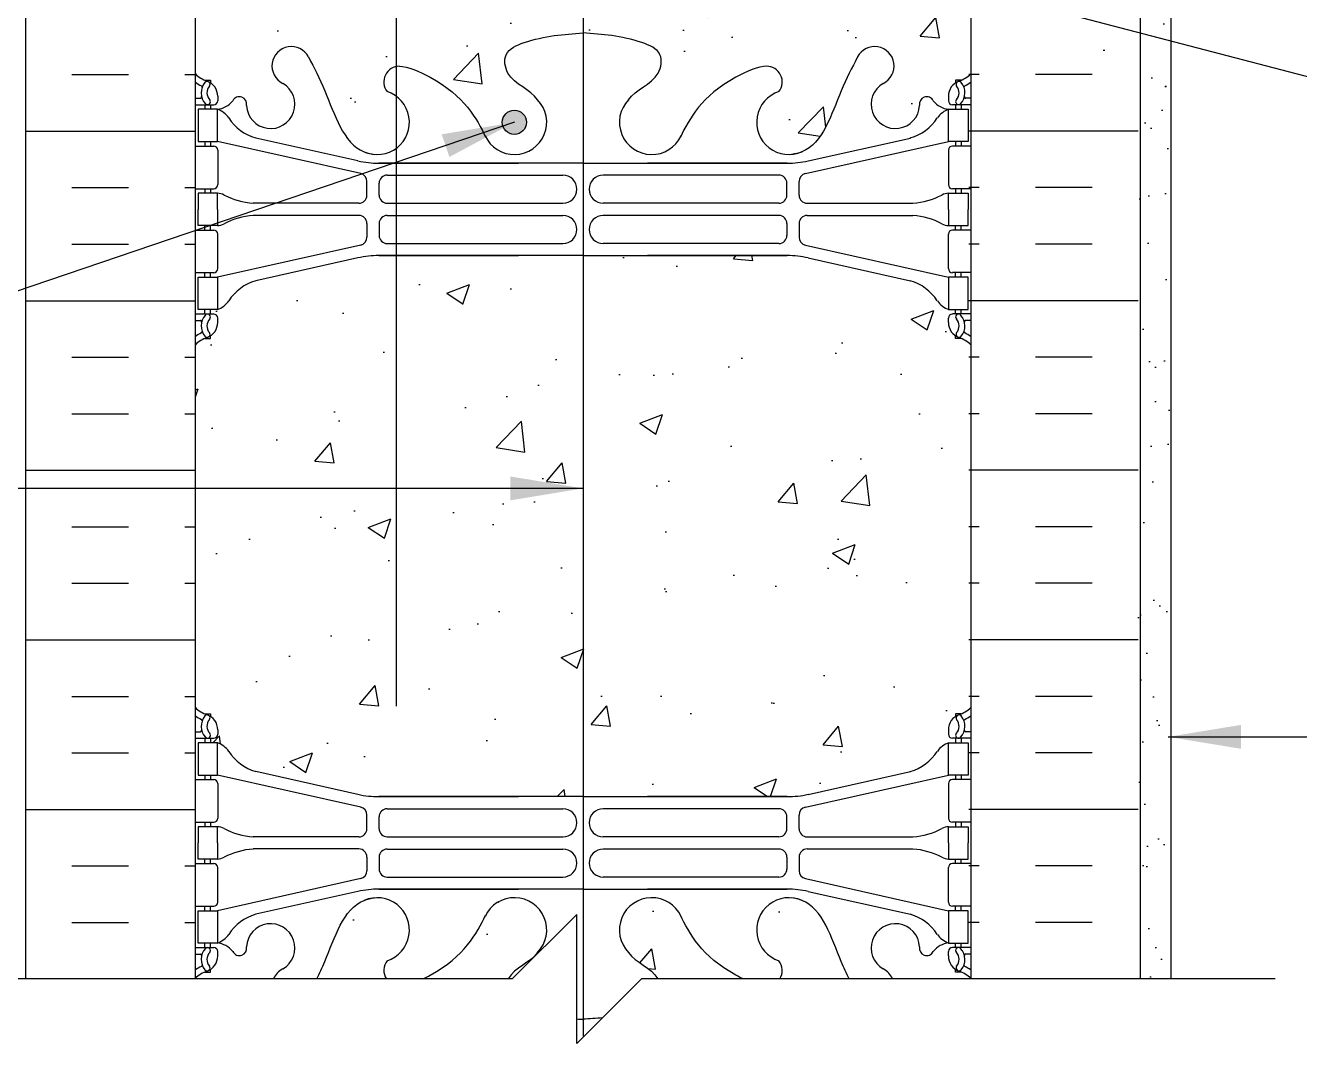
# Model space of a CAD drawing. Header units: inches. Extents: x 220.7 to 277.5, y 95 to 165.4.
# Drawn here: x 239.64 to 259.36, y 121.34 to 137.1 of the extents above; entities that cross this region are included whole.
import ezdxf

# ---------------------------------------------------------------- set-up
doc = ezdxf.new("R2010")
doc.units = ezdxf.units.IN
doc.header["$LTSCALE"] = 0.5
doc.header["$MEASUREMENT"] = 0
for name, color, linetype in [('HATCH', 12, 'Continuous'), ('line25', 2, 'Continuous'), ('LINE3', 3, 'Continuous'), ('LINE50', 5, 'Continuous'), ('LINE9', 9, 'Continuous'), ('TEXT', 4, 'Continuous'), ('Web_Edge', 9, 'Continuous')]:
    doc.layers.add(name, color=color, linetype=linetype)
doc.styles.add('DIM', font='romans.shx', dxfattribs={"width": 0.7})
doc.dimstyles.new('ext_12', dxfattribs={"dimscale": 12, "dimtxt": 0.09375, "dimasz": 0.09375, "dimexe": 0.09375, "dimexo": 0.0625, "dimgap": 0.0625, "dimtad": 1, "dimdec": 1, "dimzin": 3, "dimdsep": 46, "dimlunit": 4, "dimtxsty": 'DIM', "dimcen": 0.09, "dimdle": 0.09375, "dimclrt": 4, "dimadec": 0, "dimazin": 0, "dimtfac": 1, "dimtdec": 1, "dimtmove": 2, "dimatfit": 3, "dimfxl": 1, "dimfrac": 2, "dimtolj": 1, "dimtzin": 0, "dimarcsym": 0})
pattern_1 = [(50, (0, 0), (3.5863, -0.31376), [0.375, -4.125]), (355, (0, 0), (-0.693757, 3.76096), [0.3, -3.3]), (100.4514, (0.299, -0.026), (2.892544, 3.4472), [0.3187, -3.50571]), (46.1842, (0, 1), (5.33621, -0.827596), [0.5625, -6.1875]), (96.6356, (0.4447, 0.931), (4.67331, 4.87059), [0.47805, -5.25857]), (351.1842, (0, 1), (4.67331, 4.87059), [0.45, -4.95]), (21, (0.5, 0.75), (2.984535, -2.013094), [0.375, -4.125]), (326, (0.5, 0.75), (1.216577, 3.62575), [0.3, -3.3]), (71.4514, (0.7487, 0.5822), (4.20111, 1.612656), [0.3187, -3.50571]), (37.5, (0, 0), (0.060799, 1.664469), [0, -3.26, 0, -3.35, 0, -3.3125]), (7.5, (0, 0), (1.315348, 1.972059), [0, -1.91, 0, -3.185, 0, -1.2625]), (327.5, (-1.115, 0), (2.669112, -0.1127744), [0, -1.25, 0, -3.9, 0, -5.175]), (317.5, (-1.615, 0), (2.91593, 0.500525), [0, -1.625, 0, -2.59, 0, -3.675])]

msp = doc.modelspace()

# ---------------------------------------------------------------- hatches: boundary and pattern name
at = {"layer": 'HATCH'}
h = msp.add_hatch(dxfattribs=at)
h.set_pattern_fill('AR-SAND', color=256, scale=0.5, style=0)
h.set_pattern_definition([(37.5, (161.11325, -95.6494), (-0.0314967, 0.963412), [0, -0.76, 0, -0.85, 0, -0.8125]), (7.5, (161.1132, -95.6494), (0.8848884, 1.411073), [0, -0.41, 0, -0.685, 0, -0.2625]), (327.5, (160.49825, -95.6494), (1.557071, 0.0028295), [0, -0.25, 0, -0.9, 0, -1.175]), (317.5, (160.4982, -95.6494), (1.503063, 0.438838), [0, -0.125, 0, -0.59, 0, -0.675])])
h.paths.add_polyline_path([(256.863, 122.355), (257.342, 122.355), (257.342, 147.851), (256.863, 147.851)])
h = msp.add_hatch(dxfattribs=at)
h.set_pattern_fill('AR-CONC', color=256, scale=0.5)
h.set_pattern_definition(pattern_1)
edge = h.paths.add_edge_path()
edge.add_line((254.269, 139.111), (254.184, 138.851))
edge.add_arc((254.134, 138.877), 0.0567, 208.0725, 331.9275, ccw=False)
edge.add_line((254.084, 138.851), (254.035, 139.001))
edge.add_line((254.035, 139.001), (253.909, 139.001))
edge.add_arc((253.909, 139.051), 0.05, 180, 270, ccw=False)
edge.add_line((253.859, 139.051), (253.859, 139.081))
edge.add_line((253.859, 139.081), (253.759, 139.081))
edge.add_line((253.759, 139.081), (253.759, 140.57))
edge.add_arc((253.585, 140.494), 0.19, 23.6297, 85.6939)
edge.add_arc((253.628, 140.882), 0.2, 172.8929, 261.6212, ccw=False)
edge.add_arc((253.055, 140.887), 0.375, 2.9237, 239.8675)
edge.add_arc((252.782, 140.282), 0.293, -154.2016, 73.0731, ccw=False)
edge.add_spline(control_points=[(252.517, 140.155), (252.431, 140.321), (252.178, 140.811), (251.984, 141.492), (251.658, 141.623)], knot_values=[0, 0, 0, 0, 0.579211, 1.703896, 1.703896, 1.703896, 1.703896], degree=3, periodic=0)
edge.add_spline(control_points=[(251.658, 141.623), (251.609, 141.643), (251.554, 141.655), (251.498, 141.663)], knot_values=[1.703896, 1.703896, 1.703896, 1.703896, 1.875321, 1.875321, 1.875321, 1.875321], degree=3, periodic=0)
edge.add_arc((251.457, 141.165), 0.5, 85.2926, 251.7937)
edge.add_arc((251.11, 140.54), 0.242, -90, 38.2327, ccw=False)
edge.add_spline(control_points=[(251.11, 140.298), (250.989, 140.296), (250.17, 140.648), (249.925, 141.095), (249.785, 141.375)], knot_values=[0.038125, 0.038125, 0.038125, 0.038125, 0.320663, 1.237398, 1.237398, 1.237398, 1.237398], degree=3, periodic=0)
edge.add_arc((249.332, 141.165), 0.5, 24.819, 224.1875)
edge.add_spline(control_points=[(248.973, 140.817), (249.081, 140.654), (249.441, 140.563), (249.517, 140.067), (248.969, 139.832), (248.565, 139.803), (248.269, 139.782)], knot_values=[0.229407, 0.229407, 0.229407, 0.229407, 0.844432, 1.128849, 1.464331, 2.389004, 2.389004, 2.389004, 2.389004], degree=3, periodic=0)
edge.add_spline(control_points=[(248.269, 139.782), (247.973, 139.803), (247.569, 139.832), (247.021, 140.067), (247.098, 140.563), (247.458, 140.654), (247.565, 140.817)], knot_values=[0.229407, 0.229407, 0.229407, 0.229407, 1.15408, 1.489562, 1.773979, 2.389004, 2.389004, 2.389004, 2.389004], degree=3, periodic=0)
edge.add_arc((247.207, 141.165), 0.5, 315.8125, 515.181)
edge.add_spline(control_points=[(246.753, 141.375), (246.613, 141.095), (246.368, 140.648), (245.549, 140.296), (245.428, 140.298)], knot_values=[0.038125, 0.038125, 0.038125, 0.038125, 0.95486, 1.237398, 1.237398, 1.237398, 1.237398], degree=3, periodic=0)
edge.add_arc((245.428, 140.54), 0.242, 141.7673, 270, ccw=False)
edge.add_arc((245.082, 141.165), 0.5, 288.2063, 454.7074)
edge.add_spline(control_points=[(245.041, 141.663), (244.984, 141.655), (244.93, 141.643), (244.88, 141.623)], knot_values=[1.703896, 1.703896, 1.703896, 1.703896, 1.875321, 1.875321, 1.875321, 1.875321], degree=3, periodic=0)
edge.add_spline(control_points=[(244.88, 141.623), (244.554, 141.492), (244.36, 140.811), (244.107, 140.321), (244.021, 140.155)], knot_values=[0, 0, 0, 0, 1.124685, 1.703896, 1.703896, 1.703896, 1.703896], degree=3, periodic=0)
edge.add_arc((243.757, 140.282), 0.293, 106.9269, 334.2016, ccw=False)
edge.add_arc((243.483, 140.887), 0.375, 300.1325, 537.0763)
edge.add_arc((242.91, 140.882), 0.2, -81.62, 7.1071, ccw=False)
edge.add_arc((242.953, 140.494), 0.19, 94.3036, 156.3684)
edge.add_line((242.779, 140.57), (242.779, 139.081))
edge.add_line((242.779, 139.081), (242.679, 139.081))
edge.add_line((242.679, 139.081), (242.679, 139.051))
edge.add_arc((242.629, 139.051), 0.05, -90, 0, ccw=False)
edge.add_line((242.629, 139.001), (242.503, 139.001))
edge.add_line((242.503, 139.001), (242.454, 138.851))
edge.add_arc((242.404, 138.877), 0.0567, 208.0725, 331.9275, ccw=False)
edge.add_line((242.354, 138.851), (242.269, 139.111))
edge.add_line((242.269, 139.111), (242.269, 138.352))
edge.add_line((242.269, 138.352), (242.269, 136.352))
edge.add_arc((242.615, 136.713), 0.5, 226.2109, 246.4218)
edge.add_line((242.415, 136.255), (242.505, 136.255))
edge.add_line((242.505, 136.255), (242.505, 136.213))
edge.add_arc((242.365, 136.006), 0.25, 0, 55.9442, ccw=False)
edge.add_line((242.615, 136.006), (242.615, 135.938))
edge.add_arc((242.553, 135.938), 0.0625, -90, 0, ccw=False)
edge.add_line((242.553, 135.876), (242.505, 135.876))
edge.add_line((242.505, 135.876), (242.505, 135.806))
edge.add_line((242.505, 135.806), (242.61, 135.806))
edge.add_arc((242.573, 136.155), 0.352, 276.1291, 321.5331)
edge.add_arc((242.95, 135.887), 0.113, -12.1844, 154.0569, ccw=False)
edge.add_arc((243.435, 135.882), 0.375, 182.9237, 419.8675)
edge.add_arc((243.755, 136.476), 0.3, 27.597, 243.9425, ccw=False)
edge.add_spline(control_points=[(244.021, 136.615), (244.107, 136.448), (244.36, 135.958), (244.554, 135.277), (244.88, 135.147)], knot_values=[0, 0, 0, 0, 0.579211, 1.703896, 1.703896, 1.703896, 1.703896], degree=3, periodic=0)
edge.add_spline(control_points=[(244.88, 135.147), (244.93, 135.127), (244.984, 135.114), (245.041, 135.106)], knot_values=[1.703896, 1.703896, 1.703896, 1.703896, 1.875321, 1.875321, 1.875321, 1.875321], degree=3, periodic=0)
edge.add_arc((245.082, 135.604), 0.5, 265.2926, 431.7937)
edge.add_arc((245.428, 136.229), 0.242, 90, 218.2327, ccw=False)
edge.add_spline(control_points=[(245.428, 136.471), (245.549, 136.473), (246.368, 136.122), (246.613, 135.674), (246.753, 135.394)], knot_values=[0.038125, 0.038125, 0.038125, 0.038125, 0.320663, 1.237398, 1.237398, 1.237398, 1.237398], degree=3, periodic=0)
edge.add_arc((247.207, 135.604), 0.5, 204.819, 404.1875)
edge.add_spline(control_points=[(247.565, 135.953), (247.458, 136.116), (247.098, 136.206), (247.021, 136.702), (247.569, 136.938), (247.973, 136.966), (248.269, 136.987)], knot_values=[0.229407, 0.229407, 0.229407, 0.229407, 0.844432, 1.128849, 1.464331, 2.389004, 2.389004, 2.389004, 2.389004], degree=3, periodic=0)
edge.add_spline(control_points=[(248.269, 136.987), (248.565, 136.966), (248.969, 136.938), (249.517, 136.702), (249.441, 136.206), (249.081, 136.116), (248.973, 135.953)], knot_values=[0.229407, 0.229407, 0.229407, 0.229407, 1.15408, 1.489562, 1.773979, 2.389004, 2.389004, 2.389004, 2.389004], degree=3, periodic=0)
edge.add_arc((249.332, 135.604), 0.5, 135.8125, 335.181)
edge.add_spline(control_points=[(249.785, 135.394), (249.925, 135.674), (250.17, 136.122), (250.989, 136.473), (251.11, 136.471)], knot_values=[0.038125, 0.038125, 0.038125, 0.038125, 0.95486, 1.237398, 1.237398, 1.237398, 1.237398], degree=3, periodic=0)
edge.add_arc((251.11, 136.229), 0.242, -38.2327, 90, ccw=False)
edge.add_arc((251.457, 135.604), 0.5, 108.2063, 274.7074)
edge.add_spline(control_points=[(251.498, 135.106), (251.554, 135.114), (251.609, 135.127), (251.658, 135.147)], knot_values=[1.703896, 1.703896, 1.703896, 1.703896, 1.875321, 1.875321, 1.875321, 1.875321], degree=3, periodic=0)
edge.add_spline(control_points=[(251.658, 135.147), (251.984, 135.277), (252.178, 135.958), (252.431, 136.448), (252.517, 136.615)], knot_values=[0, 0, 0, 0, 1.124685, 1.703896, 1.703896, 1.703896, 1.703896], degree=3, periodic=0)
edge.add_arc((252.783, 136.476), 0.3, -63.9425, 153.031, ccw=False)
edge.add_arc((253.103, 135.882), 0.375, 120.1325, 357.0763)
edge.add_arc((253.588, 135.887), 0.113, 25.9431, 192.1844, ccw=False)
edge.add_arc((253.966, 136.155), 0.352, 218.4669, 263.8709)
edge.add_line((253.928, 135.806), (254.033, 135.806))
edge.add_line((254.033, 135.806), (254.033, 135.876))
edge.add_line((254.033, 135.876), (253.986, 135.876))
edge.add_arc((253.986, 135.938), 0.0625, 180, 270, ccw=False)
edge.add_line((253.923, 135.938), (253.923, 136.006))
edge.add_arc((254.173, 136.006), 0.25, 124.0558, 180, ccw=False)
edge.add_line((254.033, 136.213), (254.033, 136.255))
edge.add_line((254.033, 136.255), (254.123, 136.255))
edge.add_arc((253.923, 136.713), 0.5, 293.5782, 313.7932)
edge.add_line((254.269, 136.352), (254.269, 139.111))
h = msp.add_hatch(dxfattribs=at)
h.set_pattern_fill('AR-CONC', color=256, scale=0.5)
h.set_pattern_definition(pattern_1)
h.paths.add_polyline_path([(254.269, 132.16, 0.088429), (254.123, 132.257), (254.033, 132.257), (254.033, 132.299, -0.249069), (253.923, 132.506), (253.923, 132.573, -0.414214), (253.986, 132.636), (254.033, 132.636), (254.033, 132.706), (253.928, 132.706, -0.155529), (253.752, 132.84, 0.180914), (253.335, 133.151), (251.754, 133.504, 0.054974), (251.427, 133.54), (248.269, 133.54), (245.111, 133.54, 0.054974), (244.784, 133.504), (243.204, 133.151, 0.180914), (242.786, 132.84, -0.155529), (242.61, 132.706), (242.505, 132.706), (242.505, 132.636), (242.553, 132.636, -0.414214), (242.615, 132.573), (242.615, 132.506, -0.249069), (242.505, 132.299), (242.505, 132.257), (242.415, 132.257, 0.088416), (242.269, 132.16), (242.269, 126.544, 0.088416), (242.415, 126.447), (242.505, 126.447), (242.505, 126.405, -0.249069), (242.615, 126.198), (242.615, 126.131, -0.414214), (242.553, 126.068), (242.505, 126.068), (242.505, 125.998), (242.61, 125.998, -0.155529), (242.786, 125.864, 0.180914), (243.204, 125.553), (244.784, 125.2, 0.054974), (245.111, 125.164), (248.269, 125.164), (251.427, 125.164, 0.054974), (251.754, 125.2), (253.335, 125.553, 0.180914), (253.752, 125.864, -0.155529), (253.928, 125.998), (254.033, 125.998), (254.033, 126.068), (253.986, 126.068, -0.414214), (253.923, 126.131), (253.923, 126.198, -0.249069), (254.033, 126.405), (254.033, 126.447), (254.123, 126.447, 0.088421), (254.269, 126.544)])
h = msp.add_hatch(dxfattribs=at)
h.set_pattern_fill('AR-CONC', color=256, scale=0.5)
h.set_pattern_definition(pattern_1)
edge = h.paths.add_edge_path()
edge.add_spline(control_points=[(249.776, 123.328), (249.917, 123.045), (250.113, 122.67), (250.712, 122.361), (250.751, 122.342)], knot_values=[0.255196, 0.255196, 0.255196, 0.255196, 1.192652, 1.258119, 1.258119, 1.258119, 1.258119], degree=3, periodic=0)
edge.add_arc((249.332, 123.1), 0.5, 24.8689, 224.1875)
edge.add_spline(control_points=[(248.973, 122.751), (249.08, 122.59), (249.323, 122.527), (249.428, 122.342)], knot_values=[0.229407, 0.229407, 0.229407, 0.229407, 0.839424, 0.839424, 0.839424, 0.839424], degree=3, periodic=0)
edge.add_line((249.428, 122.342), (250.751, 122.342))
edge = h.paths.add_edge_path()
edge.add_spline(control_points=[(252.389, 122.342), (252.347, 122.428), (252.145, 122.862), (251.984, 123.427), (251.658, 123.557)], knot_values=[0.290378, 0.290378, 0.290378, 0.290378, 0.579211, 1.703896, 1.703896, 1.703896, 1.703896], degree=3, periodic=0)
edge.add_spline(control_points=[(251.658, 123.557), (251.609, 123.577), (251.554, 123.59), (251.498, 123.598)], knot_values=[1.703896, 1.703896, 1.703896, 1.703896, 1.875321, 1.875321, 1.875321, 1.875321], degree=3, periodic=0)
edge.add_arc((251.457, 123.1), 0.5, 85.2926, 251.7937)
edge.add_arc((251.11, 122.475), 0.242, -33.1953, 38.2327, ccw=False)
edge.add_line((251.313, 122.342), (252.389, 122.342))
h.paths.add_polyline_path([(253.478, 122.841, 1.679912), (252.915, 122.497, -0.183087), (253.06, 122.342), (254.269, 122.342), (254.269, 122.352, 0.088416), (254.123, 122.449), (254.033, 122.449), (254.033, 122.491, -0.249069), (253.923, 122.698), (253.923, 122.766, -0.414214), (253.986, 122.828), (254.033, 122.828), (254.033, 122.898), (253.928, 122.898, 0.200746), (253.69, 122.767, -0.886605)])
edge = h.paths.add_edge_path()
edge.add_arc((245.082, 123.1), 0.5, 288.2063, 454.7074)
edge.add_spline(control_points=[(245.041, 123.598), (244.984, 123.59), (244.93, 123.577), (244.88, 123.557)], knot_values=[1.703896, 1.703896, 1.703896, 1.703896, 1.875321, 1.875321, 1.875321, 1.875321], degree=3, periodic=0)
edge.add_spline(control_points=[(244.88, 123.557), (244.554, 123.427), (244.393, 122.862), (244.191, 122.428), (244.149, 122.342)], knot_values=[0.290378, 0.290378, 0.290378, 0.290378, 1.415063, 1.703896, 1.703896, 1.703896, 1.703896], degree=3, periodic=0)
edge.add_line((244.149, 122.342), (245.225, 122.342))
edge.add_arc((245.428, 122.475), 0.242, 141.7673, 213.1953, ccw=False)
h.paths.add_polyline_path([(243.061, 122.841, -0.886605), (242.848, 122.767, 0.200746), (242.61, 122.898), (242.505, 122.898), (242.505, 122.828), (242.553, 122.828, -0.414214), (242.615, 122.766), (242.615, 122.698, -0.249069), (242.505, 122.491), (242.505, 122.449), (242.415, 122.449, 0.088416), (242.269, 122.352), (242.269, 122.342), (243.478, 122.342, -0.183087), (243.623, 122.497, 1.679912)])
edge = h.paths.add_edge_path()
edge.add_spline(control_points=[(247.11, 122.342), (247.215, 122.527), (247.458, 122.59), (247.565, 122.751)], knot_values=[0.229407, 0.229407, 0.229407, 0.229407, 0.839424, 0.839424, 0.839424, 0.839424], degree=3, periodic=0)
edge.add_arc((247.207, 123.1), 0.5, 315.8125, 515.1146)
edge.add_spline(control_points=[(246.762, 123.328), (246.622, 123.045), (246.425, 122.67), (245.827, 122.361), (245.787, 122.342)], knot_values=[0.255196, 0.255196, 0.255196, 0.255196, 1.192652, 1.258119, 1.258119, 1.258119, 1.258119], degree=3, periodic=0)
edge.add_line((245.787, 122.342), (247.11, 122.342))
at = {"layer": 'LINE3'}
msp.add_hatch(color=256, dxfattribs=at).paths.add_polyline_path([(247.019, 135.604, 1), (247.394, 135.604, 1)])

# ---------------------------------------------------------------- linework, layer by layer
at = {"layer": 'HATCH'}
for p, q in [((256.345, 136.714), (256.32, 136.714)), ((240.358, 136.342), (241.233, 136.342)), ((242.108, 136.342), (242.269, 136.342)), ((254.399, 136.342), (254.238, 136.342)), ((256.149, 136.342), (255.274, 136.342)), ((239.644, 135.467), (242.269, 135.467)), ((256.863, 135.467), (254.238, 135.467)), ((240.358, 134.592), (241.233, 134.592)), ((242.108, 134.592), (242.269, 134.592)), ((254.399, 134.592), (254.238, 134.592)), ((256.149, 134.592), (255.274, 134.592)), ((240.358, 133.717), (241.233, 133.717)), ((242.108, 133.717), (242.269, 133.717)), ((254.399, 133.717), (254.238, 133.717)), ((256.149, 133.717), (255.274, 133.717)), ((239.644, 132.842), (242.269, 132.842)), ((256.863, 132.842), (254.238, 132.842)), ((240.358, 131.967), (241.233, 131.967)), ((242.108, 131.967), (242.269, 131.967)), ((254.399, 131.967), (254.238, 131.967)), ((256.149, 131.967), (255.274, 131.967)), ((240.358, 131.092), (241.233, 131.092)), ((242.108, 131.092), (242.269, 131.092)), ((254.399, 131.092), (254.238, 131.092)), ((256.149, 131.092), (255.274, 131.092)), ((239.644, 130.217), (242.269, 130.217)), ((256.863, 130.217), (254.238, 130.217)), ((240.358, 129.342), (241.233, 129.342)), ((242.108, 129.342), (242.269, 129.342)), ((254.399, 129.342), (254.238, 129.342)), ((256.149, 129.342), (255.274, 129.342)), ((240.358, 128.467), (241.233, 128.467)), ((242.108, 128.467), (242.269, 128.467)), ((254.399, 128.467), (254.238, 128.467)), ((256.149, 128.467), (255.274, 128.467)), ((239.644, 127.592), (242.269, 127.592)), ((256.863, 127.592), (254.238, 127.592)), ((240.358, 126.717), (241.233, 126.717)), ((242.108, 126.717), (242.269, 126.717)), ((254.399, 126.717), (254.238, 126.717)), ((256.149, 126.717), (255.274, 126.717)), ((240.358, 125.842), (241.233, 125.842)), ((242.108, 125.842), (242.269, 125.842)), ((254.399, 125.842), (254.238, 125.842)), ((256.149, 125.842), (255.274, 125.842)), ((239.644, 124.967), (242.269, 124.967)), ((256.863, 124.967), (254.238, 124.967)), ((240.358, 124.092), (241.233, 124.092)), ((242.108, 124.092), (242.269, 124.092)), ((254.399, 124.092), (254.238, 124.092)), ((256.149, 124.092), (255.274, 124.092)), ((240.358, 123.217), (241.233, 123.217)), ((242.108, 123.217), (242.269, 123.217)), ((254.399, 123.217), (254.238, 123.217)), ((256.149, 123.217), (255.274, 123.217))]:
    msp.add_line(p, q, dxfattribs=at)
at = {"layer": 'line25'}
for p, q in [((254.269, 147.851), (254.269, 122.342)), ((242.269, 122.342), (242.269, 138.352))]:
    msp.add_line(p, q, dxfattribs=at)
at = {"layer": 'LINE3'}
for p, q in [((245.377, 164.37), (245.377, 126.566)), ((248.269, 145.331), (248.269, 121.456))]:
    msp.add_line(p, q, dxfattribs=at)
msp.add_circle((247.207, 135.604), 0.188, dxfattribs=at)
at = {"layer": 'LINE50'}
for p, q in [((256.894, 147.851), (256.894, 122.342)), ((239.644, 122.342), (239.644, 138.352))]:
    msp.add_line(p, q, dxfattribs=at)
at = {"layer": 'LINE9'}
msp.add_line((257.373, 122.342), (257.373, 147.851), dxfattribs=at)
msp.add_lwpolyline([(258.98, 122.342), (249.173, 122.342), (248.173, 121.342), (248.173, 123.342), (247.173, 122.342), (237.366, 122.342)], dxfattribs=at)
at = {"layer": 'Web_Edge'}
for p, q in [((242.415, 136.255), (242.505, 136.255)), ((242.505, 136.255), (242.505, 136.213)), ((254.123, 136.255), (254.033, 136.255)), ((254.033, 136.255), (254.033, 136.213)), ((242.269, 135.976), (242.347, 135.976)), ((242.269, 135.876), (242.553, 135.876)), ((242.415, 135.876), (242.415, 135.806)), ((242.505, 135.876), (242.505, 135.806)), ((242.615, 136.006), (242.615, 135.938)), ((253.923, 136.006), (253.923, 135.938)), ((254.269, 135.876), (253.986, 135.876)), ((254.033, 135.876), (254.033, 135.806)), ((254.123, 135.876), (254.123, 135.806)), ((254.269, 135.976), (254.191, 135.976)), ((242.415, 135.306), (242.415, 135.236)), ((242.505, 135.306), (242.505, 135.236)), ((244.828, 134.809), (242.61, 135.306)), ((244.784, 135.007), (243.204, 135.36)), ((251.711, 134.809), (253.928, 135.306)), ((251.754, 135.007), (253.335, 135.36)), ((254.033, 135.306), (254.033, 135.236)), ((254.123, 135.306), (254.123, 135.236)), ((242.269, 135.236), (242.553, 135.236)), ((242.615, 135.173), (242.615, 134.638)), ((253.923, 135.173), (253.923, 134.638)), ((254.269, 135.236), (253.986, 135.236)), ((245.111, 134.971), (247.269, 134.971)), ((248.269, 134.971), (245.111, 134.971)), ((248.269, 134.971), (251.427, 134.971)), ((251.427, 134.971), (249.269, 134.971)), ((244.925, 134.475), (244.925, 134.687)), ((245.238, 134.785), (247.957, 134.785)), ((251.3, 134.785), (248.581, 134.785)), ((251.613, 134.475), (251.613, 134.687)), ((242.269, 134.576), (242.553, 134.576)), ((242.415, 134.576), (242.415, 134.506)), ((242.505, 134.576), (242.505, 134.506)), ((245.113, 134.476), (245.113, 134.66)), ((251.425, 134.476), (251.425, 134.66)), ((254.269, 134.576), (253.986, 134.576)), ((254.033, 134.576), (254.033, 134.506)), ((254.123, 134.576), (254.123, 134.506)), ((244.8, 134.35), (243.163, 134.35)), ((245.238, 134.351), (247.957, 134.351)), ((251.3, 134.351), (248.581, 134.351)), ((251.738, 134.35), (253.375, 134.35)), ((244.8, 134.162), (243.163, 134.162)), ((245.238, 134.161), (247.957, 134.161)), ((251.3, 134.161), (248.581, 134.161)), ((251.738, 134.162), (253.375, 134.162)), ((242.269, 133.936), (242.553, 133.936)), ((242.415, 133.936), (242.415, 134.006)), ((242.505, 133.936), (242.505, 134.006)), ((244.925, 134.037), (244.925, 133.824)), ((245.113, 134.036), (245.113, 133.852)), ((251.425, 134.036), (251.425, 133.852)), ((251.613, 134.037), (251.613, 133.824)), ((254.269, 133.936), (253.986, 133.936)), ((254.033, 133.936), (254.033, 134.006)), ((254.123, 133.936), (254.123, 134.006)), ((244.828, 133.702), (242.61, 133.206)), ((242.615, 133.338), (242.615, 133.873)), ((245.238, 133.727), (247.957, 133.727)), ((251.3, 133.727), (248.581, 133.727)), ((251.711, 133.702), (253.928, 133.206)), ((253.923, 133.338), (253.923, 133.873)), ((244.784, 133.504), (243.204, 133.151)), ((245.111, 133.54), (247.269, 133.54)), ((248.269, 133.54), (245.111, 133.54)), ((248.269, 133.54), (251.427, 133.54)), ((251.427, 133.54), (249.269, 133.54)), ((251.754, 133.504), (253.335, 133.151)), ((242.269, 133.276), (242.553, 133.276)), ((242.415, 133.206), (242.415, 133.276)), ((242.505, 133.206), (242.505, 133.276)), ((254.269, 133.276), (253.986, 133.276)), ((254.033, 133.206), (254.033, 133.276)), ((254.123, 133.206), (254.123, 133.276)), ((242.415, 132.636), (242.415, 132.706)), ((242.505, 132.636), (242.505, 132.706)), ((254.033, 132.636), (254.033, 132.706)), ((254.123, 132.636), (254.123, 132.706)), ((242.269, 132.636), (242.553, 132.636)), ((242.269, 132.536), (242.347, 132.536)), ((242.615, 132.506), (242.615, 132.573)), ((253.923, 132.506), (253.923, 132.573)), ((254.269, 132.636), (253.986, 132.636)), ((254.269, 132.536), (254.191, 132.536)), ((242.415, 132.257), (242.505, 132.257)), ((242.505, 132.257), (242.505, 132.299)), ((254.033, 132.257), (254.033, 132.299)), ((254.123, 132.257), (254.033, 132.257)), ((242.415, 126.447), (242.505, 126.447)), ((242.505, 126.447), (242.505, 126.405)), ((254.123, 126.447), (254.033, 126.447)), ((254.033, 126.447), (254.033, 126.405)), ((242.615, 126.198), (242.615, 126.131)), ((253.923, 126.198), (253.923, 126.131)), ((242.269, 126.168), (242.347, 126.168)), ((242.269, 126.068), (242.553, 126.068)), ((242.415, 126.068), (242.415, 125.998)), ((242.505, 126.068), (242.505, 125.998)), ((254.269, 126.068), (253.986, 126.068)), ((254.033, 126.068), (254.033, 125.998)), ((254.123, 126.068), (254.123, 125.998)), ((254.269, 126.168), (254.191, 126.168)), ((242.269, 125.428), (242.553, 125.428)), ((242.415, 125.498), (242.415, 125.428)), ((242.505, 125.498), (242.505, 125.428)), ((244.828, 125.001), (242.61, 125.498)), ((244.784, 125.2), (243.204, 125.553)), ((251.711, 125.001), (253.928, 125.498)), ((251.754, 125.2), (253.335, 125.553)), ((254.269, 125.428), (253.986, 125.428)), ((254.033, 125.498), (254.033, 125.428)), ((254.123, 125.498), (254.123, 125.428)), ((242.615, 125.366), (242.615, 124.831)), ((253.923, 125.366), (253.923, 124.831)), ((245.111, 125.164), (247.269, 125.164)), ((248.269, 125.164), (245.111, 125.164)), ((248.269, 125.164), (251.427, 125.164)), ((251.427, 125.164), (249.269, 125.164)), ((244.925, 124.667), (244.925, 124.88)), ((245.113, 124.668), (245.113, 124.852)), ((245.238, 124.977), (247.957, 124.977)), ((251.3, 124.977), (248.581, 124.977)), ((251.425, 124.668), (251.425, 124.852)), ((251.613, 124.667), (251.613, 124.88)), ((242.269, 124.768), (242.553, 124.768)), ((242.415, 124.768), (242.415, 124.698)), ((242.505, 124.768), (242.505, 124.698)), ((254.269, 124.768), (253.986, 124.768)), ((254.033, 124.768), (254.033, 124.698)), ((254.123, 124.768), (254.123, 124.698)), ((244.8, 124.542), (243.163, 124.542)), ((245.238, 124.543), (247.957, 124.543)), ((251.3, 124.543), (248.581, 124.543)), ((251.738, 124.542), (253.375, 124.542)), ((244.8, 124.354), (243.163, 124.354)), ((244.925, 124.229), (244.925, 124.017)), ((245.113, 124.228), (245.113, 124.044)), ((245.238, 124.353), (247.957, 124.353)), ((251.3, 124.353), (248.581, 124.353)), ((251.425, 124.228), (251.425, 124.044)), ((251.613, 124.229), (251.613, 124.017)), ((251.738, 124.354), (253.375, 124.354)), ((242.269, 124.128), (242.553, 124.128)), ((242.415, 124.128), (242.415, 124.198)), ((242.505, 124.128), (242.505, 124.198)), ((242.615, 123.531), (242.615, 124.066)), ((253.923, 123.531), (253.923, 124.066)), ((254.269, 124.128), (253.986, 124.128)), ((254.033, 124.128), (254.033, 124.198)), ((254.123, 124.128), (254.123, 124.198)), ((244.828, 123.895), (242.61, 123.398)), ((245.238, 123.919), (247.957, 123.919)), ((251.3, 123.919), (248.581, 123.919)), ((251.711, 123.895), (253.928, 123.398)), ((244.784, 123.696), (243.204, 123.344)), ((245.111, 123.733), (247.269, 123.733)), ((248.269, 123.733), (245.111, 123.733)), ((248.269, 123.733), (251.427, 123.733)), ((251.427, 123.733), (249.269, 123.733)), ((251.754, 123.696), (253.335, 123.344)), ((242.269, 123.468), (242.553, 123.468)), ((242.415, 123.398), (242.415, 123.468)), ((242.505, 123.398), (242.505, 123.468)), ((254.269, 123.468), (253.986, 123.468)), ((254.033, 123.398), (254.033, 123.468)), ((254.123, 123.398), (254.123, 123.468)), ((242.415, 122.828), (242.415, 122.898)), ((242.505, 122.828), (242.505, 122.898)), ((254.033, 122.828), (254.033, 122.898)), ((254.123, 122.828), (254.123, 122.898)), ((242.269, 122.828), (242.553, 122.828)), ((242.269, 122.728), (242.347, 122.728)), ((242.615, 122.698), (242.615, 122.766)), ((253.923, 122.698), (253.923, 122.766)), ((254.269, 122.828), (253.986, 122.828)), ((254.269, 122.728), (254.191, 122.728)), ((242.505, 122.449), (242.505, 122.491)), ((254.033, 122.449), (254.033, 122.491)), ((242.415, 122.449), (242.505, 122.449)), ((254.123, 122.449), (254.033, 122.449))]:
    msp.add_line(p, q, dxfattribs=at)
for points in [[(242.31, 135.306), (242.61, 135.306), (242.61, 135.806), (242.31, 135.806)], [(254.228, 135.306), (253.928, 135.306), (253.928, 135.806), (254.228, 135.806)], [(242.31, 133.206), (242.61, 133.206), (242.61, 132.706), (242.31, 132.706)], [(254.228, 133.206), (253.928, 133.206), (253.928, 132.706), (254.228, 132.706)], [(242.31, 125.498), (242.61, 125.498), (242.61, 125.998), (242.31, 125.998)], [(254.228, 125.498), (253.928, 125.498), (253.928, 125.998), (254.228, 125.998)], [(242.31, 123.398), (242.61, 123.398), (242.61, 122.898), (242.31, 122.898)], [(254.228, 123.398), (253.928, 123.398), (253.928, 122.898), (254.228, 122.898)]]:
    msp.add_lwpolyline(points, close=True, dxfattribs=at)
for points in [[(242.61, 134.256), (242.61, 134.506), (242.31, 134.506), (242.31, 134.256)], [(253.928, 134.256), (253.928, 134.506), (254.228, 134.506), (254.228, 134.256)], [(242.61, 134.256), (242.61, 134.006), (242.31, 134.006), (242.31, 134.256)], [(253.928, 134.256), (253.928, 134.006), (254.228, 134.006), (254.228, 134.256)], [(242.61, 124.448), (242.61, 124.698), (242.31, 124.698), (242.31, 124.448)], [(253.928, 124.448), (253.928, 124.698), (254.228, 124.698), (254.228, 124.448)], [(242.61, 124.448), (242.61, 124.198), (242.31, 124.198), (242.31, 124.448)], [(253.928, 124.448), (253.928, 124.198), (254.228, 124.198), (254.228, 124.448)]]:
    msp.add_lwpolyline(points, dxfattribs=at)
for centre, radius, start, end in [((243.755, 136.476), 0.3, 27.597, 243.9425), ((252.783, 136.476), 0.3, 296.0575, 152.403), ((245.428, 136.229), 0.242, 90, 218.2327), ((251.11, 136.229), 0.242, 321.7673, 90), ((242.615, 136.713), 0.5, 226.2109, 250.5288), ((253.923, 136.713), 0.5, 289.4712, 313.7891), ((242.615, 136.713), 0.6, 234.7832, 245.0748), ((242.609, 136.06), 0.25, 140.1145, 222.4609), ((242.353, 136.15), 0.021, 343.464, 63.9957), ((242.451, 136.191), 0.045, 321.448, 139.1879), ((242.365, 136.006), 0.25, 0, 70.5288), ((242.609, 136.06), 0.16, 140.0001, 222.4609), ((243.435, 135.882), 0.375, 182.9237, 59.8675), ((245.082, 135.604), 0.5, 246.2139, 71.7937), ((251.457, 135.604), 0.5, 108.2063, 293.7861), ((253.103, 135.882), 0.375, 120.1325, 357.0763), ((254.173, 136.006), 0.25, 109.4712, 180), ((254.087, 136.191), 0.045, 40.8121, 218.552), ((253.929, 136.06), 0.16, 317.5391, 39.9999), ((253.929, 136.06), 0.25, 317.5391, 39.8855), ((254.185, 136.15), 0.021, 116.0043, 196.536), ((253.923, 136.713), 0.6, 294.9252, 305.2168), ((242.347, 135.995), 0.0196, 269.4032, 15.4901), ((242.458, 135.922), 0.045, 222.4609, 42.4609), ((242.553, 135.938), 0.0625, 270, 0), ((242.573, 136.155), 0.352, 276.1291, 321.5331), ((242.95, 135.887), 0.113, 347.8156, 154.0569), ((247.207, 135.604), 0.5, 204.819, 44.1875), ((249.332, 135.604), 0.5, 135.8125, 335.181), ((253.588, 135.887), 0.113, 25.9431, 192.1844), ((253.966, 136.155), 0.352, 218.4669, 263.8709), ((253.986, 135.938), 0.0625, 180, 270), ((254.081, 135.922), 0.045, 137.5391, 317.5391), ((254.191, 135.995), 0.0196, 164.5099, 270.5968), ((242.488, 135.463), 0.364, 34.9775, 70.3387), ((243.411, 136.074), 0.743, 212.7919, 253.8107), ((253.127, 136.074), 0.743, 286.1893, 327.2081), ((254.051, 135.463), 0.364, 109.6613, 145.0225), ((242.553, 135.173), 0.0625, 0, 90), ((253.986, 135.173), 0.0625, 90, 180), ((245.111, 136.471), 1.5, 257.4135, 270), ((251.427, 136.471), 1.5, 270, 282.5865), ((244.8, 134.687), 0.125, 0, 77.3767), ((245.238, 134.66), 0.125, 90, 180), ((247.957, 134.568), 0.217, 270, 90), ((248.581, 134.568), 0.217, 90, 270), ((251.3, 134.66), 0.125, 0, 90), ((251.738, 134.687), 0.125, 102.6233, 180), ((242.553, 134.638), 0.0625, 270, 0), ((242.606, 134.287), 0.219, 60.4937, 88.92), ((253.932, 134.287), 0.219, 91.08, 119.5063), ((253.986, 134.638), 0.0625, 180, 270), ((243.252, 135.517), 1.17, 242.6365, 265.6505), ((244.8, 134.475), 0.125, 270, 0), ((245.238, 134.476), 0.125, 180, 270), ((251.3, 134.476), 0.125, 270, 360), ((251.738, 134.475), 0.125, 180, 270), ((253.287, 135.517), 1.17, 274.3495, 297.3635), ((243.252, 132.995), 1.17, 94.3495, 117.3635), ((244.8, 134.037), 0.125, 0, 90), ((245.238, 134.036), 0.125, 90, 180), ((247.957, 133.944), 0.217, 270, 90), ((248.581, 133.944), 0.217, 90, 270), ((251.3, 134.036), 0.125, 0, 90), ((251.738, 134.037), 0.125, 90, 180), ((253.287, 132.995), 1.17, 62.6365, 85.6505), ((242.553, 133.873), 0.0625, 0, 90), ((242.606, 134.224), 0.219, 271.08, 299.5063), ((253.932, 134.224), 0.219, 240.4937, 268.92), ((253.986, 133.873), 0.0625, 90, 180), ((244.8, 133.824), 0.125, 282.6233, 0), ((245.238, 133.852), 0.125, 180, 270), ((251.3, 133.852), 0.125, 270, 0), ((251.738, 133.824), 0.125, 180, 257.3767), ((245.111, 132.04), 1.5, 90, 102.5865), ((251.427, 132.04), 1.5, 77.4135, 90), ((242.553, 133.338), 0.0625, 270, 0), ((253.986, 133.338), 0.0625, 180, 270), ((243.411, 132.437), 0.743, 106.1893, 147.2081), ((253.127, 132.437), 0.743, 32.7919, 73.8107), ((242.488, 133.048), 0.364, 289.6613, 325.0225), ((254.051, 133.048), 0.364, 214.9775, 250.3387), ((242.347, 132.516), 0.0196, 344.5099, 90.5968), ((242.609, 132.451), 0.25, 137.5391, 219.8855), ((242.458, 132.59), 0.045, 317.5391, 137.5391), ((242.609, 132.451), 0.16, 137.5391, 219.9999), ((242.553, 132.573), 0.0625, 360, 90), ((253.986, 132.573), 0.0625, 90, 180), ((254.081, 132.59), 0.045, 42.4609, 222.4609), ((253.929, 132.451), 0.16, 320.0001, 42.4609), ((253.929, 132.451), 0.25, 320.1145, 42.4609), ((254.191, 132.516), 0.0196, 89.4032, 195.4901), ((242.615, 131.799), 0.6, 114.9252, 125.2168), ((242.353, 132.362), 0.021, 296.0043, 16.536), ((242.451, 132.32), 0.045, 220.8121, 38.552), ((242.365, 132.506), 0.25, 289.4712, 360), ((254.173, 132.506), 0.25, 180, 250.5288), ((254.087, 132.32), 0.045, 141.448, 319.1879), ((254.185, 132.362), 0.021, 163.464, 243.9957), ((253.923, 131.799), 0.6, 54.7832, 65.0748), ((242.615, 131.799), 0.5, 109.4712, 133.7891), ((253.923, 131.799), 0.5, 46.2109, 70.5288), ((242.615, 126.905), 0.5, 226.2109, 250.5288), ((242.615, 126.905), 0.6, 234.7832, 245.0748), ((242.609, 126.253), 0.25, 140.1145, 222.4609), ((242.451, 126.384), 0.045, 321.448, 139.1879), ((242.365, 126.198), 0.25, 0, 70.5288), ((254.173, 126.198), 0.25, 109.4712, 180), ((254.087, 126.384), 0.045, 40.8121, 218.552), ((253.923, 126.905), 0.5, 289.4712, 313.7891), ((253.929, 126.253), 0.25, 317.5391, 39.8855), ((253.923, 126.905), 0.6, 294.9252, 305.2168), ((242.353, 126.342), 0.021, 343.464, 63.9957), ((242.609, 126.253), 0.16, 140.0001, 222.4609), ((253.929, 126.253), 0.16, 317.5391, 39.9999), ((254.185, 126.342), 0.021, 116.0043, 196.536), ((242.347, 126.188), 0.0196, 269.4032, 15.4901), ((242.458, 126.114), 0.045, 222.4609, 42.4609), ((242.553, 126.131), 0.0625, 270, 0), ((253.986, 126.131), 0.0625, 180, 270), ((254.081, 126.114), 0.045, 137.5391, 317.5391), ((254.191, 126.188), 0.0196, 164.5099, 270.5968), ((242.488, 125.656), 0.364, 34.9775, 70.3387), ((243.411, 126.267), 0.743, 212.7919, 253.8107), ((253.127, 126.267), 0.743, 286.1893, 327.2081), ((254.051, 125.656), 0.364, 109.6613, 145.0225), ((242.553, 125.366), 0.0625, 0, 90), ((253.986, 125.366), 0.0625, 90, 180), ((245.111, 126.664), 1.5, 257.4135, 270), ((251.427, 126.664), 1.5, 270, 282.5865), ((242.553, 124.831), 0.0625, 270, 0), ((244.8, 124.88), 0.125, 0, 77.3767), ((245.238, 124.852), 0.125, 90, 180), ((247.957, 124.76), 0.217, 270, 90), ((248.581, 124.76), 0.217, 90, 270), ((251.3, 124.852), 0.125, 0, 90), ((251.738, 124.88), 0.125, 102.6233, 180), ((253.986, 124.831), 0.0625, 180, 270), ((242.606, 124.479), 0.219, 60.4937, 88.92), ((243.252, 125.709), 1.17, 242.6365, 265.6505), ((244.8, 124.667), 0.125, 270, 0), ((245.238, 124.668), 0.125, 180, 270), ((251.3, 124.668), 0.125, 270, 360), ((251.738, 124.667), 0.125, 180, 270), ((253.287, 125.709), 1.17, 274.3495, 297.3635), ((253.932, 124.479), 0.219, 91.08, 119.5063), ((242.606, 124.417), 0.219, 271.08, 299.5063), ((243.252, 123.187), 1.17, 94.3495, 117.3635), ((244.8, 124.229), 0.125, 0, 90), ((245.238, 124.228), 0.125, 90, 180), ((247.957, 124.136), 0.217, 270, 90), ((248.581, 124.136), 0.217, 90, 270), ((251.3, 124.228), 0.125, 0, 90), ((251.738, 124.229), 0.125, 90, 180), ((253.287, 123.187), 1.17, 62.6365, 85.6505), ((253.932, 124.417), 0.219, 240.4937, 268.92), ((242.553, 124.066), 0.0625, 0, 90), ((245.238, 124.044), 0.125, 180, 270), ((251.3, 124.044), 0.125, 270, 0), ((253.986, 124.066), 0.0625, 90, 180), ((244.8, 124.017), 0.125, 282.6233, 0), ((251.738, 124.017), 0.125, 180, 257.3767), ((245.111, 122.233), 1.5, 90, 102.5865), ((251.427, 122.233), 1.5, 77.4135, 90), ((242.553, 123.531), 0.0625, 270, 0), ((245.082, 123.1), 0.5, 288.2063, 113.7861), ((247.207, 123.1), 0.5, 315.8125, 155.181), ((249.332, 123.1), 0.5, 24.819, 224.1875), ((251.457, 123.1), 0.5, 66.2139, 251.7937), ((253.986, 123.531), 0.0625, 180, 270), ((243.411, 122.629), 0.743, 106.1893, 147.2081), ((253.127, 122.629), 0.743, 32.7919, 73.8107), ((243.435, 122.822), 0.375, 300.1325, 177.0763), ((253.103, 122.822), 0.375, 2.9237, 239.8675), ((242.488, 123.241), 0.364, 289.6613, 325.0225), ((242.573, 122.549), 0.352, 38.4669, 83.8709), ((253.966, 122.549), 0.352, 96.1291, 141.5331), ((254.051, 123.241), 0.364, 214.9775, 250.3387), ((242.347, 122.709), 0.0196, 344.5099, 90.5968), ((242.609, 122.644), 0.25, 137.5391, 219.8855), ((242.458, 122.782), 0.045, 317.5391, 137.5391), ((242.365, 122.698), 0.25, 289.4712, 360), ((242.609, 122.644), 0.16, 137.5391, 219.9999), ((242.553, 122.766), 0.0625, 360, 90), ((242.95, 122.817), 0.113, 205.9431, 12.1844), ((253.588, 122.817), 0.113, 167.8156, 334.0569), ((253.986, 122.766), 0.0625, 90, 180), ((254.173, 122.698), 0.25, 180, 250.5288), ((254.081, 122.782), 0.045, 42.4609, 222.4609), ((253.929, 122.644), 0.16, 320.0001, 42.4609), ((253.929, 122.644), 0.25, 320.1145, 42.4609), ((254.191, 122.709), 0.0196, 89.4032, 195.4901), ((242.615, 121.991), 0.6, 114.9252, 125.2168), ((242.615, 121.991), 0.5, 109.4712, 133.7891), ((242.353, 122.554), 0.021, 296.0043, 16.536), ((242.451, 122.513), 0.045, 220.8121, 38.552), ((243.755, 122.228), 0.3, 116.0575, 157.5583), ((245.428, 122.475), 0.242, 141.7673, 213.1953), ((251.11, 122.475), 0.242, 326.8047, 38.2327), ((252.783, 122.228), 0.3, 22.4417, 63.9425), ((254.087, 122.513), 0.045, 141.448, 319.1879), ((253.923, 121.991), 0.5, 46.2109, 70.5288), ((254.185, 122.554), 0.021, 163.464, 243.9957), ((253.923, 121.991), 0.6, 54.7832, 65.0748)]:
    msp.add_arc(centre, radius, start, end, dxfattribs=at)
for points, knots in [([(247.565, 135.953), (247.458, 136.116), (247.098, 136.206), (247.021, 136.702), (247.569, 136.938), (247.973, 136.966), (248.269, 136.987)], [0.229407, 0.229407, 0.229407, 0.229407, 0.844432, 1.128849, 1.464331, 2.389004, 2.389004, 2.389004, 2.389004]), ([(248.973, 135.953), (249.081, 136.116), (249.441, 136.206), (249.517, 136.702), (248.969, 136.938), (248.565, 136.966), (248.269, 136.987)], [0.229407, 0.229407, 0.229407, 0.229407, 0.844432, 1.128849, 1.464331, 2.389004, 2.389004, 2.389004, 2.389004]), ([(244.021, 136.615), (244.107, 136.448), (244.36, 135.958), (244.574, 135.209), (244.984, 135.114), (245.041, 135.106)], [0, 0, 0, 0, 0.579211, 1.703896, 1.875321, 1.875321, 1.875321, 1.875321]), ([(245.428, 136.471), (245.549, 136.473), (246.382, 136.115), (246.622, 135.659), (246.762, 135.375)], [0.038125, 0.038125, 0.038125, 0.038125, 0.320663, 1.258119, 1.258119, 1.258119, 1.258119]), ([(251.11, 136.471), (250.989, 136.473), (250.156, 136.115), (249.917, 135.659), (249.776, 135.375)], [0.038125, 0.038125, 0.038125, 0.038125, 0.320663, 1.258119, 1.258119, 1.258119, 1.258119]), ([(252.517, 136.615), (252.431, 136.448), (252.178, 135.958), (251.964, 135.209), (251.554, 135.114), (251.498, 135.106)], [0, 0, 0, 0, 0.579211, 1.703896, 1.875321, 1.875321, 1.875321, 1.875321]), ([(244.149, 122.342), (244.191, 122.428), (244.393, 122.862), (244.574, 123.495), (244.984, 123.59), (245.041, 123.598)], [0.290378, 0.290378, 0.290378, 0.290378, 0.579211, 1.703896, 1.875321, 1.875321, 1.875321, 1.875321]), ([(252.389, 122.342), (252.347, 122.428), (252.145, 122.862), (251.964, 123.495), (251.554, 123.59), (251.498, 123.598)], [0.290378, 0.290378, 0.290378, 0.290378, 0.579211, 1.703896, 1.875321, 1.875321, 1.875321, 1.875321]), ([(245.787, 122.342), (245.827, 122.361), (246.425, 122.67), (246.622, 123.045), (246.762, 123.328)], [0.255196, 0.255196, 0.255196, 0.255196, 0.320663, 1.258119, 1.258119, 1.258119, 1.258119]), ([(250.751, 122.342), (250.712, 122.361), (250.113, 122.67), (249.917, 123.045), (249.776, 123.328)], [0.255196, 0.255196, 0.255196, 0.255196, 0.320663, 1.258119, 1.258119, 1.258119, 1.258119])]:
    msp.add_open_spline(points, degree=3, knots=knots, dxfattribs=at)
for points, degree in [([(245.113, 134.481), (245.113, 134.655)], 1), ([(251.425, 134.481), (251.425, 134.655)], 1), ([(245.113, 134.031), (245.113, 133.857)], 1), ([(251.425, 134.031), (251.425, 133.857)], 1), ([(245.113, 124.673), (245.113, 124.847)], 1), ([(251.425, 124.673), (251.425, 124.847)], 1), ([(245.113, 124.223), (245.113, 124.049)], 1), ([(251.425, 124.223), (251.425, 124.049)], 1), ([(247.565, 122.751), (247.458, 122.59), (247.215, 122.527), (247.11, 122.342)], 3), ([(248.973, 122.751), (249.08, 122.59), (249.323, 122.527), (249.428, 122.342)], 3), ([(248.173, 121.724), (248.205, 121.721), (248.237, 121.719), (248.269, 121.717)], 3), ([(248.572, 121.741), (248.47, 121.731), (248.37, 121.724), (248.269, 121.717)], 3)]:
    msp.add_open_spline(points, degree=degree, dxfattribs=at)

# ---------------------------------------------------------------- leaders
at = {"layer": 'TEXT'}
msp.add_leader([(245.377, 139.996), (262.441, 135.541), (265.432, 135.541)], dimstyle='ext_12', override={"dimgap": 0.0625, "dimtad": 0}, dxfattribs=at)
for points in [[(247.207, 135.604), (230.521, 129.936), (227.785, 129.936)], [(248.269, 129.936), (230.521, 129.936), (227.785, 129.936)], [(257.327, 126.09), (265.613, 126.09)]]:
    msp.add_leader(points, dimstyle='ext_12', dxfattribs=at)

doc.saveas('drawing.dxf')
